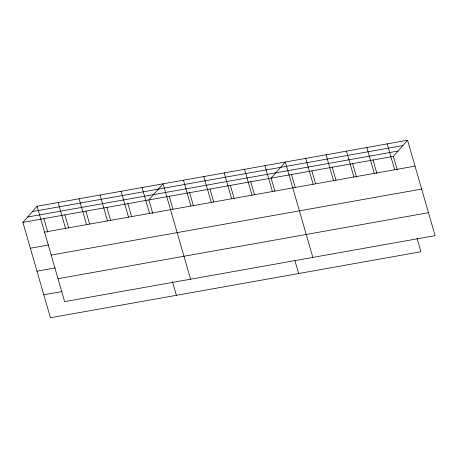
<?xml version="1.0" encoding="UTF-8"?>
<svg xmlns="http://www.w3.org/2000/svg" width="458" height="458" viewBox="0 0 458 458"><rect width="100%" height="100%" fill="white"/><g stroke="black" fill="none" stroke-linecap="round" stroke-linejoin="round"><path stroke-width="0.69" d="M417.009 238.252L420.902 251.745L50.432 317.743L22.9 222.365L37.098 206.255L407.568 140.257L435.1 235.635L64.624 301.633L37.098 206.255M22.9 222.365L393.376 156.367L407.568 140.257M32.409 211.573L402.885 145.575M27.583 217.046L398.059 151.054M44.558 232.114L415.034 166.117M30.365 248.225L48.559 244.984M51.182 255.054L421.658 189.057M36.983 271.165L55.178 267.924M58.006 278.693L428.476 212.695M43.808 294.797L62.002 291.557M393.376 156.367L397.304 169.981M387.193 143.886L394.659 169.746M373.001 159.997L376.928 173.611M366.818 147.516L374.283 173.376M352.626 163.626L356.553 177.24M346.443 151.151L353.908 177.006M332.245 167.256L335.977 180.189M326.067 154.781L333.533 180.635M311.869 170.886L315.602 183.818M305.692 158.411L313.152 184.265M291.494 174.515L295.227 187.448M312.843 257.413L285.317 162.04L271.119 178.145L274.852 191.078M294.946 260.705L298.65 273.523M264.936 165.67L272.401 191.524M250.744 181.774L254.476 194.707M244.561 169.3L252.026 195.154M230.368 185.404L234.095 198.337M224.185 172.929L231.651 198.783M209.987 189.034L213.72 201.967M203.81 176.559L211.275 202.413M189.612 192.663L193.345 205.596M183.435 180.189L190.9 206.048M169.237 196.293L172.969 209.226M190.585 279.191L163.059 183.818L148.861 199.923L152.789 213.537M172.494 281.807L176.393 295.301M142.066 187.557L149.526 213.417M127.868 203.667L131.601 216.594M121.072 191.295L128.532 217.155M106.874 207.405L110.607 220.332M100.079 195.034L107.538 220.893M85.881 211.144L89.613 224.076M79.085 198.778L86.545 224.632M64.887 214.882L68.62 227.815M58.092 202.516L65.551 228.376M43.894 218.626L47.821 232.235"/></g></svg>
